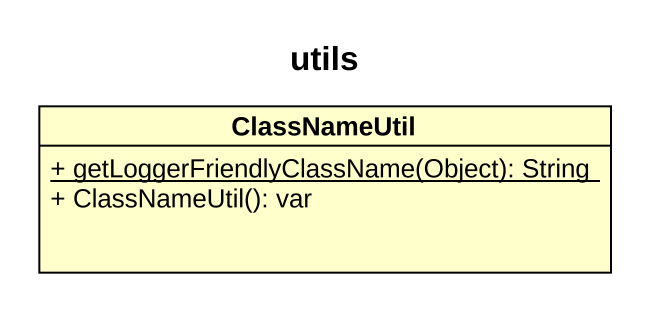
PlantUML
@startuml
title utils
hide circle
hide empty members
skinparam classAttributeIconSize 0
class ClassNameUtil {
  {static} + getLoggerFriendlyClassName(Object): String
  + ClassNameUtil(): var
}
@enduml
